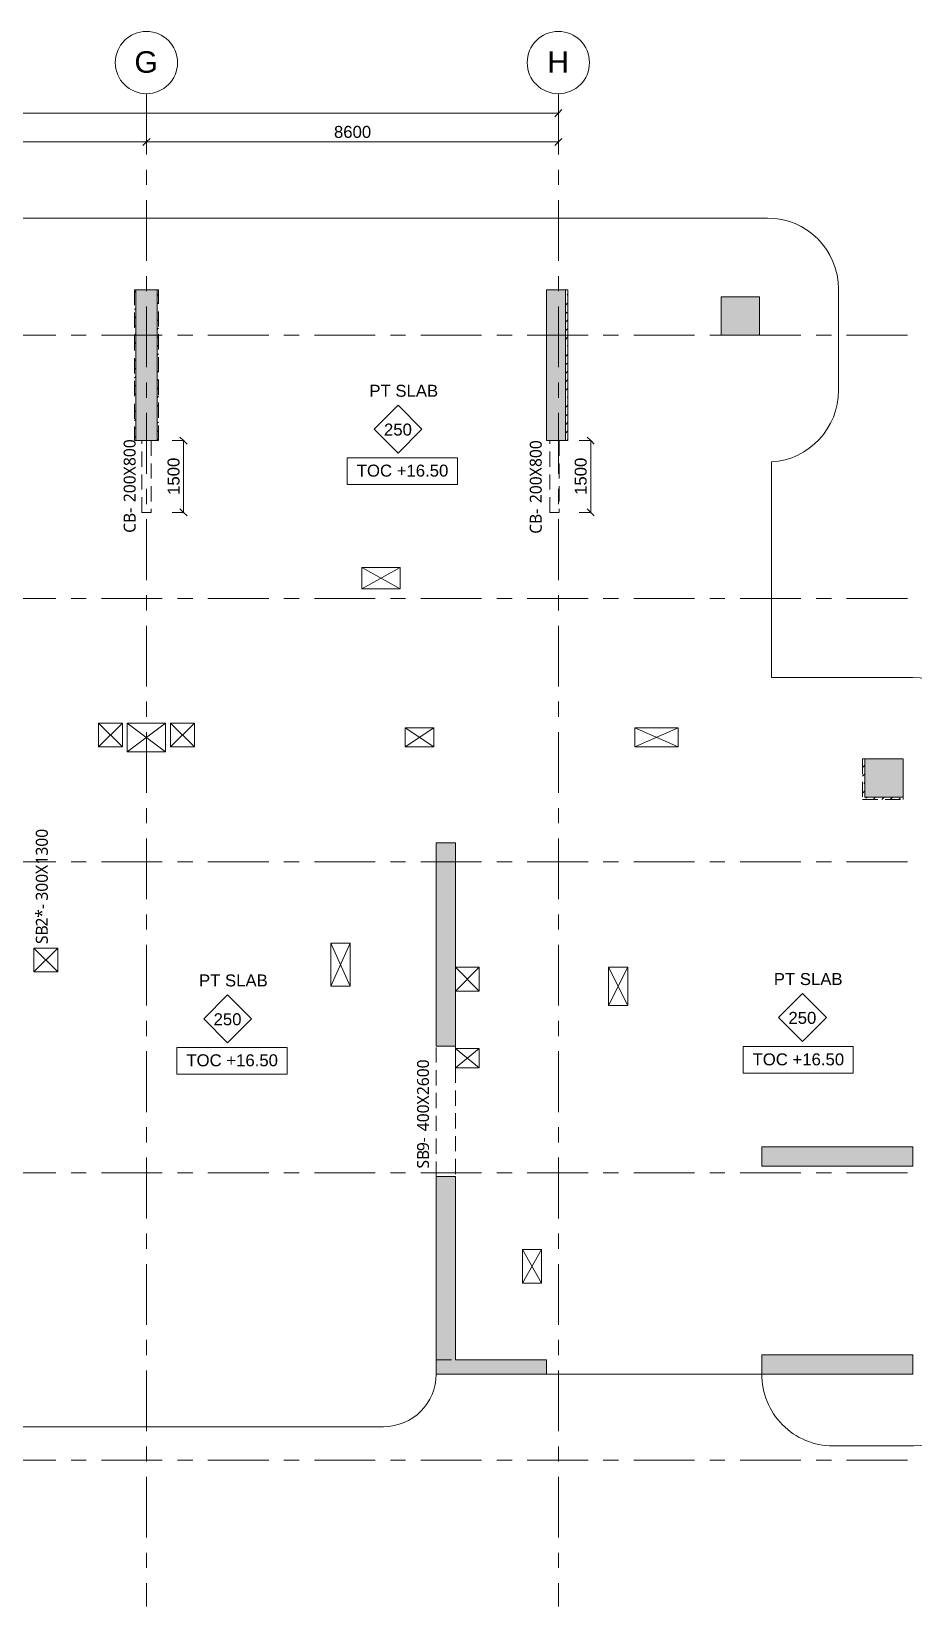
# Model space of a CAD drawing. Header units: millimetres. Extents: x 1499 to 132195, y 3769 to 41190.
# Drawn here: x 68827 to 87242, y 8288 to 41190 of the extents above; entities that cross this region are included whole.
import ezdxf

# ---------------------------------------------------------------- set-up
doc = ezdxf.new("R2010")
doc.units = ezdxf.units.MM
for name, pattern in [('Dashed __25x_', [476.25, 317.5, -158.75]), ('DASHED___25x_', [476.25, 317.5, -158.75]), ('Grid Line', [2222.5, 1270, -317.5, 317.5, -317.5])]:
    doc.linetypes.add(name, pattern=pattern)
for name, color, linetype, lineweight in [('A-ANNO-DIMS', 211, 'Continuous', 5), ('A-ANNO-DIMS-100', 211, 'Continuous', 5), ('A-DETL', 90, 'Continuous', 5), ('A-FLOR', 192, 'Continuous', 18), ('A-FLOR-HDLN', 190, 'Dashed __25x_', 5), ('A-FLOR-IDEN', 11, 'Continuous', 5), ('A-WALL-PATT', 111, 'Continuous', 18), ('G-ANNO-DIMS', 111, 'Continuous', 5), ('I-WALL', 2, 'Continuous', 5), ('S-BEAM-HDLN', 1, 'DASHED___25x_', 13), ('S-BEAM-IDEN', 2, 'Continuous', 5), ('S-COLS', 52, 'Continuous', 5), ('S-GRID', 1, 'Continuous', 5), ('S-GRID-IDEN', 1, 'Continuous', 5)]:
    doc.layers.add(name, color=color, linetype=linetype, lineweight=lineweight)
doc.styles.add('Arial_1', font='arial.ttf', dxfattribs={"height": 250})
doc.styles.add('Arial_2', font='arial.ttf', dxfattribs={"height": 450})
doc.styles.add('Trebuchet MS', font='trebuc.ttf', dxfattribs={"height": 250})
doc.dimstyles.new('Diagonal_-_2_5mm_Round_5mm_-2_5', dxfattribs={"dimscale": 304.8, "dimtxt": 0.836827, "dimasz": 0.492126, "dimexe": 0.032808, "dimexo": 0.0625, "dimgap": 0.032808, "dimtad": 1, "dimdec": 0, "dimlfac": 304.8, "dimrnd": 5, "dimdsep": 46, "dimtxsty": 'Arial_1', "dimblk1": 'OBLIQUE', "dimblk2": 'OBLIQUE', "dimsah": 1, "dimcen": 0.09, "dimazin": 0, "dimtfac": 1, "dimtdec": 4, "dimtix": 1, "dimtmove": 0, "dimatfit": 3, "dimfxl": 0.002583, "dimfxlon": 1, "dimtvp": 1, "dimtolj": 1, "dimtzin": 0, "dimarcsym": 2})
doc.dimstyles.new('Diagonal_-_2_5mm_Round_5mm_-2_5_1', dxfattribs={"dimscale": 304.8, "dimtxt": 0.836827, "dimasz": 0.492126, "dimexe": 0.032808, "dimexo": 0.0625, "dimgap": 0.032808, "dimtad": 1, "dimdec": 0, "dimlfac": 304.8, "dimrnd": 5, "dimdsep": 46, "dimtxsty": 'Arial_1', "dimblk1": 'OBLIQUE', "dimblk2": 'OBLIQUE', "dimsah": 1, "dimcen": 0.09, "dimazin": 0, "dimtfac": 1, "dimtdec": 4, "dimtix": 1, "dimtmove": 2, "dimatfit": 3, "dimfxl": 0.002583, "dimfxlon": 1, "dimtvp": 1, "dimtolj": 1, "dimtzin": 0, "dimarcsym": 2})
pattern_1 = [(45, (5657.24, 0), (-178.2022, 178.2022), []), (45, (5835.44, 0), (-178.2022, 178.2022), [126.008, -63.004])]

# ---------------------------------------------------------------- blocks, each defined once
blk = doc.blocks.new('Grid - M_Grid Head - Circle-4284405-2ND FLOOR  FRAMING PLAN')
at = {"layer": 'S-GRID-IDEN'}
blk.add_circle((0, 0), 6.5, dxfattribs=at)
blk = doc.blocks.new('DIMBLOCK5-2ND FLOOR  FRAMING PLAN')
at = {"layer": 'A-ANNO-DIMS-100'}
for p, q in [((72002, 32644), (71762, 32644)), ((72002, 32644), (72002, 31144)), ((72002, 32644), (72012, 32644)), ((72002, 31144), (71762, 31144)), ((72002, 31144), (72012, 31144))]:
    blk.add_line(p, q, dxfattribs=at)
at = {"layer": 'A-ANNO-DIMS-100', "lineweight": 15}
for p, q in [((72002, 32644), (71927, 32719)), ((72002, 32644), (72077, 32569)), ((72002, 31144), (71927, 31219)), ((72002, 31144), (72077, 31069))]:
    blk.add_line(p, q, dxfattribs=at)
at = {"layer": 'A-ANNO-DIMS-100', "color": 0, "insert": (71667, 31510), "char_height": 250, "width": 922.94, "attachment_point": 1, "rotation": 90, "line_spacing_factor": 0.941778, "style": 'Arial_1'}
blk.add_mtext('1500', dxfattribs=at)
blk = doc.blocks.new('_Oblique')
at = {"color": 0, "linetype": 'ByBlock', "lineweight": -2}
blk.add_line((-0.5, -0.5), (0.5, 0.5), dxfattribs=at)
blk = doc.blocks.new('DIMBLOCK6-2ND FLOOR  FRAMING PLAN')
at = {"layer": 'A-ANNO-DIMS-100'}
for p, q in [((80503, 32644), (80263, 32644)), ((80503, 32644), (80503, 31144)), ((80503, 32644), (80513, 32644)), ((80503, 31144), (80263, 31144)), ((80503, 31144), (80513, 31144))]:
    blk.add_line(p, q, dxfattribs=at)
at = {"layer": 'A-ANNO-DIMS-100', "lineweight": 15}
for p, q in [((80503, 32644), (80428, 32719)), ((80503, 32644), (80578, 32569)), ((80503, 31144), (80428, 31219)), ((80503, 31144), (80578, 31069))]:
    blk.add_line(p, q, dxfattribs=at)
at = {"layer": 'A-ANNO-DIMS-100', "color": 0, "insert": (80168, 31510), "char_height": 250, "width": 922.94, "attachment_point": 1, "rotation": 90, "line_spacing_factor": 0.941778, "style": 'Arial_1'}
blk.add_mtext('1500', dxfattribs=at)
blk = doc.blocks.new('DIMBLOCK7-2ND FLOOR  FRAMING PLAN')
at = {"layer": 'A-ANNO-DIMS-100', "lineweight": 15}
for p, q in [((29427, 39483), (29352, 39408)), ((29427, 39483), (29502, 39558)), ((79827, 39483), (79752, 39408)), ((79827, 39483), (79902, 39558))]:
    blk.add_line(p, q, dxfattribs=at)
at = {"layer": 'A-ANNO-DIMS-100'}
for p, q in [((29427, 39483), (29427, 39723)), ((29427, 39483), (79827, 39483)), ((29427, 39483), (29427, 39473)), ((79827, 39483), (79827, 39723)), ((79827, 39483), (79827, 39473))]:
    blk.add_line(p, q, dxfattribs=at)
at = {"layer": 'A-ANNO-DIMS-100', "color": 0, "insert": (55084, 39818), "char_height": 250, "width": 1153.68, "attachment_point": 1, "line_spacing_factor": 0.941778, "style": 'Arial_1'}
blk.add_mtext('50400', dxfattribs=at)
blk = doc.blocks.new('DIMBLOCK12-2ND FLOOR  FRAMING PLAN')
at = {"layer": 'A-ANNO-DIMS-100', "lineweight": 15}
for p, q in [((62527, 38883), (62452, 38808)), ((62527, 38883), (62602, 38958)), ((71227, 38883), (71152, 38808)), ((71227, 38883), (71302, 38958))]:
    blk.add_line(p, q, dxfattribs=at)
at = {"layer": 'A-ANNO-DIMS-100'}
for p, q in [((62527, 38883), (62527, 39123)), ((62527, 38883), (71227, 38883)), ((62527, 38883), (62527, 38873)), ((71227, 38883), (71227, 39123)), ((71227, 38883), (71227, 38873))]:
    blk.add_line(p, q, dxfattribs=at)
at = {"layer": 'A-ANNO-DIMS-100', "color": 0, "insert": (66492, 39218), "char_height": 250, "width": 922.94, "attachment_point": 1, "line_spacing_factor": 0.941778, "style": 'Arial_1'}
blk.add_mtext('8700', dxfattribs=at)
blk = doc.blocks.new('DIMBLOCK13-2ND FLOOR  FRAMING PLAN')
at = {"layer": 'A-ANNO-DIMS-100', "lineweight": 15}
for p, q in [((71227, 38883), (71152, 38808)), ((71227, 38883), (71302, 38958)), ((79827, 38883), (79752, 38808)), ((79827, 38883), (79902, 38958))]:
    blk.add_line(p, q, dxfattribs=at)
at = {"layer": 'A-ANNO-DIMS-100'}
for p, q in [((71227, 38883), (71227, 39123)), ((71227, 38883), (79827, 38883)), ((71227, 38883), (71227, 38873)), ((79827, 38883), (79827, 39123)), ((79827, 38883), (79827, 38873))]:
    blk.add_line(p, q, dxfattribs=at)
at = {"layer": 'A-ANNO-DIMS-100', "color": 0, "insert": (75142, 39218), "char_height": 250, "width": 922.94, "attachment_point": 1, "line_spacing_factor": 0.941778, "style": 'Arial_1'}
blk.add_mtext('8600', dxfattribs=at)
blk = doc.blocks.new('BAI-AN_TAG_SLAB MARK-TYPE COMMENT - BAI-AN_TAG_SLAB MARK-TYPE COMMENT-7631398-2ND FLOOR  FRAMING PLAN')
at = {"layer": 'A-FLOR-IDEN'}
for p, q in [((-5, 0), (0, 5)), ((5, 0), (0, 5)), ((-5, 0), (0, -5)), ((5, 0), (0, -5))]:
    blk.add_line(p, q, dxfattribs=at)
blk = doc.blocks.new('Spot Elevations - Spot Elevation _Str_ Plan_-2609302-2ND FLOOR  FRAMING PLAN')
at = {"layer": 'G-ANNO-DIMS'}
for p, q in [((-11.5, 5.8), (11.5, 5.8)), ((-11.5, 0.2), (-11.5, 5.8)), ((11.5, 0.2), (11.5, 5.8)), ((-11.5, 0.2), (11.5, 0.2))]:
    blk.add_line(p, q, dxfattribs=at)

msp = doc.modelspace()

# ---------------------------------------------------------------- hatches: boundary and pattern name
at = {"layer": 'A-WALL-PATT', "lineweight": 5}
for points in [[(71452.019, 32644.1668), (71452.019, 35794.1668), (71002.019, 35794.1668), (71002.019, 32644.1668)], [(79976.9958, 32644.1668), (79976.9958, 35794.1668), (79576.9958, 35794.1668), (79576.9958, 32644.1668)], [(77677.019, 19994.3012), (77677.019, 24244.3012), (77277.019, 24244.3012), (77277.019, 19994.3012)], [(84076.9958, 17489.3012), (87226.9958, 17489.3012), (87226.9958, 17889.3012), (84076.9958, 17889.3012)], [(77677.019, 13444.1661), (77677.019, 17269.1661), (77277.019, 17269.1661), (77277.019, 13444.1661)], [(84076.9958, 13144.1661), (87226.9958, 13144.1661), (87226.9958, 13544.1661), (84076.9958, 13544.1661)], [(79576.9958, 13144.1661), (79576.9958, 13444.1661), (77277.019, 13444.1661), (77277.019, 13144.1661), (78297.5987, 13144.1661)]]:
    msp.add_hatch(color=256, dxfattribs=at).paths.add_polyline_path(points)
at = {"layer": 'I-WALL'}
h = msp.add_hatch(dxfattribs=at)
h.set_pattern_fill('FP_4', color=1, style=0, pattern_type=2)
h.set_pattern_definition(pattern_1)
h.paths.add_polyline_path([(71002.019, 32644.1668), (71002.019, 35794.1668), (70977.019, 35794.1668), (70977.019, 32644.1668)])
h.paths.add_polyline_path([(71477.019, 32644.1668), (71477.019, 35794.1668), (71452.019, 35794.1668), (71452.019, 32644.1668)])
h = msp.add_hatch(dxfattribs=at)
h.set_pattern_fill('FP_4', color=1, style=0, pattern_type=2)
h.set_pattern_definition(pattern_1)
h.paths.add_polyline_path([(80026.9958, 32644.1668), (80026.9958, 35794.1668), (79976.9958, 35794.1668), (79976.9958, 32644.1668)])
at = {"layer": 'S-COLS'}
for points in [[(84026.9958, 34844.1759), (84026.9958, 35644.1759), (83226.9958, 35644.1759), (83226.9958, 34844.1759)], [(87026.9958, 25194.1661), (87026.9958, 25994.1661), (86226.9958, 25994.1661), (86226.9958, 25194.1661)]]:
    msp.add_hatch(color=256, dxfattribs=at).paths.add_polyline_path(points)
h = msp.add_hatch(dxfattribs=at)
h.set_pattern_fill('FP_4', color=1, style=0, pattern_type=2)
h.set_pattern_definition(pattern_1)
h.paths.add_polyline_path([(86226.9958, 25144.1661), (87026.9958, 25144.1661), (87026.9958, 25194.1661), (86226.9958, 25194.1661), (86226.9958, 25994.1661), (86176.9958, 25994.1661), (86176.9958, 25144.1661)])

# ---------------------------------------------------------------- linework, layer by layer
at = {"layer": 'A-DETL', "lineweight": 15}
for p, q in [((76526.9958, 29544.1661), (75726.9958, 29994.1661)), ((75726.9958, 29544.1661), (76526.9958, 29994.1661)), ((70726.9958, 26244.1661), (70226.9958, 26744.1661)), ((70226.9958, 26244.1661), (70726.9958, 26744.1661)), ((71626.9958, 26144.1661), (70826.9958, 26744.1661)), ((70826.9958, 26144.1661), (71626.9958, 26744.1661)), ((72226.9958, 26244.1661), (71726.9958, 26744.1661)), ((71726.9958, 26244.1661), (72226.9958, 26744.1661)), ((77226.9958, 26244.1661), (76626.9958, 26644.1661)), ((76626.9958, 26244.1661), (77226.9958, 26644.1661)), ((82326.9958, 26244.1661), (81426.9958, 26644.1661)), ((81426.9958, 26244.1661), (82326.9958, 26644.1661)), ((75476.9958, 21244.1661), (75076.9958, 22144.1661)), ((75076.9958, 21244.1661), (75476.9958, 22144.1661)), ((68877.019, 21544.1661), (69376.9958, 22044.1429)), ((69376.9958, 21544.1661), (68877.019, 22044.1429)), ((77677.019, 21144.1661), (78176.9958, 21644.1429)), ((78176.9958, 21144.1661), (77677.0244, 21644.1375)), ((81276.9958, 20844.1661), (80876.9958, 21644.1661)), ((80876.9958, 20844.1661), (81276.9958, 21644.1661)), ((77677.019, 19544.1661), (78176.9958, 19944.1475)), ((78176.9958, 19544.1661), (77677.019, 19944.1475)), ((79076.9958, 15044.1661), (79476.9958, 15744.1661)), ((79476.9958, 15044.1661), (79076.9958, 15744.1661))]:
    msp.add_line(p, q, dxfattribs=at)
at = {"layer": 'A-FLOR'}
for p, q in [((84191.9958, 37294.1661), (28161.9934, 37294.1661)), ((85676.9958, 33694.1759), (85676.9958, 35809.1661)), ((84276.9958, 27694.1661), (84276.9958, 32197.5129)), ((75726.9958, 29544.1661), (75726.9958, 29994.1661)), ((75726.9958, 29994.1661), (76526.9958, 29994.1661)), ((76526.9958, 29994.1661), (76526.9958, 29544.1661)), ((76526.9958, 29544.1661), (75726.9958, 29544.1661)), ((87226.9958, 27694.1661), (84276.9958, 27694.1661)), ((70226.9958, 26744.1661), (70726.9958, 26744.1661)), ((70226.9958, 26244.1661), (70226.9958, 26744.1661)), ((70726.9958, 26744.1661), (70726.9958, 26244.1661)), ((70826.9958, 26144.1661), (70826.9958, 26744.1661)), ((70826.9958, 26744.1661), (71626.9958, 26744.1661)), ((71626.9958, 26744.1661), (71626.9958, 26144.1661)), ((71726.9958, 26744.1661), (72226.9958, 26744.1661)), ((71726.9958, 26244.1661), (71726.9958, 26744.1661)), ((72226.9958, 26744.1661), (72226.9958, 26244.1661)), ((76626.9958, 26644.1661), (77226.9958, 26644.1661)), ((76626.9958, 26244.1661), (76626.9958, 26644.1661)), ((77226.9958, 26644.1661), (77226.9958, 26244.1661)), ((81426.9958, 26244.1661), (81426.9958, 26644.1661)), ((81426.9958, 26644.1661), (82326.9958, 26644.1661)), ((82326.9958, 26644.1661), (82326.9958, 26244.1661)), ((70726.9958, 26244.1661), (70226.9958, 26244.1661)), ((71626.9958, 26144.1661), (70826.9958, 26144.1661)), ((72226.9958, 26244.1661), (71726.9958, 26244.1661)), ((77226.9958, 26244.1661), (76626.9958, 26244.1661)), ((82326.9958, 26244.1661), (81426.9958, 26244.1661)), ((75076.9958, 21244.1661), (75076.9958, 22144.1661)), ((75076.9958, 22144.1661), (75476.9958, 22144.1661)), ((75476.9958, 22144.1661), (75476.9958, 21244.1661)), ((68877.019, 21544.1661), (68877.019, 22044.1429)), ((68877.019, 22044.1429), (69376.9958, 22044.1429)), ((69376.9958, 22044.1429), (69376.9958, 21544.1661)), ((69376.9958, 21544.1661), (68877.019, 21544.1661)), ((77677.019, 21644.1661), (78176.9958, 21644.1661)), ((78176.9958, 21644.1661), (78176.9958, 21144.1661)), ((80876.9958, 20844.1661), (80876.9958, 21644.1661)), ((80876.9958, 21644.1661), (81276.9958, 21644.1661)), ((81276.9958, 21644.1661), (81276.9958, 20844.1661)), ((75476.9958, 21244.1661), (75076.9958, 21244.1661)), ((78176.9958, 21144.1661), (77677.019, 21144.1661)), ((81276.9958, 20844.1661), (80876.9958, 20844.1661)), ((77677.019, 19544.1661), (77677.019, 19944.1475)), ((77677.019, 19944.1475), (78176.9958, 19944.1475)), ((78176.9958, 19944.1475), (78176.9958, 19544.1661)), ((78176.9958, 19544.1661), (77677.019, 19544.1661)), ((79076.9958, 15744.1661), (79476.9958, 15744.1661)), ((79076.9958, 15044.1661), (79076.9958, 15744.1661)), ((79476.9958, 15744.1661), (79476.9958, 15044.1661)), ((79476.9958, 15044.1661), (79076.9958, 15044.1661)), ((79576.9958, 13144.1661), (84076.9568, 13144.1661)), ((68376.9958, 12044.1661), (76176.9958, 12044.1661)), ((85561.8053, 11644.1661), (87241.9958, 11644.1661))]:
    msp.add_line(p, q, dxfattribs=at)
for centre, radius, start, end in [((84191.9958, 35809.1661), 1485, 0, 90), ((84176.9958, 33694.1759), 1500, 273.82255373, 0), ((87226.9958, 26194.1661), 1500, 0, 90), ((76176.9958, 13144.1661), 1100, 270, 0), ((85561.8053, 13129.0911), 1484.925, 179.41832291, 270), ((87241.9958, 13129.1661), 1485, 270, 0)]:
    msp.add_arc(centre, radius, start, end, dxfattribs=at)
at = {"layer": 'A-FLOR-HDLN'}
for p, q in [((71001.9694, 35794.1668), (70977.019, 35794.1668)), ((70977.019, 35794.1668), (70977.019, 32644.1668)), ((71477.019, 35794.1668), (71452.0686, 35794.1668)), ((71477.019, 32644.1668), (71477.019, 35794.1668)), ((70977.019, 32644.1668), (71001.9694, 32644.1668)), ((71452.0686, 32644.1668), (71477.019, 32644.1668)), ((86226.9462, 25994.1661), (86176.9958, 25994.1661)), ((86176.9958, 25994.1661), (86176.9958, 25144.1661)), ((86176.9958, 25144.1661), (87026.9958, 25144.1661)), ((87026.9958, 25144.1661), (87026.9958, 25194.1165)), ((77677.019, 24244.1661), (77277.019, 24244.1661)), ((77277.019, 13444.1661), (77677.019, 13444.1661))]:
    msp.add_line(p, q, dxfattribs=at)
at = {"layer": 'I-WALL', "lineweight": 18}
for p, q in [((71452.019, 35794.1668), (71002.019, 35794.1668)), ((71002.019, 35794.1668), (71002.019, 32644.1668)), ((71452.019, 32644.1668), (71452.019, 35794.1668)), ((79976.9958, 35794.1668), (79576.9958, 35794.1668)), ((79576.9958, 35794.1668), (79576.9958, 32644.1668)), ((79976.9958, 32644.1668), (79976.9958, 35794.1668)), ((71002.019, 32644.1668), (71452.019, 32644.1668)), ((79576.9958, 32644.1668), (79976.9958, 32644.1668)), ((77677.019, 24244.3012), (77277.019, 24244.3012)), ((77277.019, 24244.3012), (77277.019, 19994.3012)), ((77677.019, 19994.3012), (77677.019, 24244.3012)), ((77277.019, 19994.3012), (77677.019, 19994.3012)), ((87226.9958, 17889.3012), (84076.9958, 17889.3012)), ((84076.9958, 17889.3012), (84076.9958, 17489.3012)), ((87226.9958, 17489.3012), (87226.9958, 17889.3012)), ((84076.9958, 17489.3012), (87226.9958, 17489.3012)), ((77677.019, 17269.1661), (77277.019, 17269.1661)), ((77277.019, 17269.1661), (77277.019, 13144.1661)), ((77677.019, 13444.1661), (77677.019, 17269.1661)), ((87226.9958, 13544.1661), (84076.9958, 13544.1661)), ((84076.9958, 13544.1661), (84076.9958, 13144.1661)), ((87226.9958, 13144.1661), (87226.9958, 13544.1661)), ((79576.9958, 13444.1661), (77677.019, 13444.1661)), ((79576.9958, 13144.1661), (79576.9958, 13444.1661)), ((77277.019, 13144.1661), (79576.9958, 13144.1661)), ((84076.9958, 13144.1661), (87226.9958, 13144.1661))]:
    msp.add_line(p, q, dxfattribs=at)
at = {"layer": 'I-WALL'}
for p, q in [((79976.9958, 35794.1668), (80026.9958, 35794.1668)), ((80026.9958, 35794.1668), (80026.9958, 32644.1668)), ((79976.9958, 32644.1668), (80026.9958, 32644.1668))]:
    msp.add_line(p, q, dxfattribs=at)
at = {"layer": 'S-BEAM-HDLN'}
for p, q in [((71127.019, 31144.3012), (71127.019, 32644.1661)), ((71327.019, 32644.1661), (71327.019, 31144.3012)), ((79646.9958, 31144.3012), (79646.9958, 32644.1661)), ((79846.9958, 32644.1661), (79846.9958, 31144.3012)), ((71327.019, 31144.3012), (71127.019, 31144.3012)), ((79846.9958, 31144.3012), (79646.9958, 31144.3012)), ((77277.019, 17269.1661), (77277.019, 19994.3012)), ((77677.019, 19994.3012), (77677.019, 19944.1475)), ((77677.019, 19544.1661), (77677.019, 17269.1661))]:
    msp.add_line(p, q, dxfattribs=at)
at = {"layer": 'S-COLS', "lineweight": 18}
for p, q in [((84026.9958, 35644.1759), (83226.9958, 35644.1759)), ((83226.9958, 35644.1759), (83226.9958, 34844.1759)), ((84026.9958, 34844.1759), (84026.9958, 35644.1759)), ((83226.9958, 34844.1759), (84026.9958, 34844.1759)), ((87026.9958, 25994.1661), (86226.9958, 25994.1661)), ((86226.9958, 25994.1661), (86226.9958, 25194.1661)), ((87026.9958, 25194.1661), (87026.9958, 25994.1661)), ((86226.9958, 25194.1661), (87026.9958, 25194.1661))]:
    msp.add_line(p, q, dxfattribs=at)
at = {"layer": 'S-GRID', "linetype": 'Grid Line'}
for p, q in [((71226.9958, 39890.3135), (71226.9958, 8288.018)), ((79826.9958, 39890.3135), (79826.9958, 8288.018)), ((23615.4542, 34844.1661), (90644.8788, 34844.1661)), ((23615.4542, 29344.1661), (90644.8788, 29344.1661)), ((23615.4542, 23844.1661), (90644.8788, 23844.1661)), ((23615.4542, 17344.1661), (90644.8788, 17344.1661)), ((23615.4542, 11344.1661), (90644.8788, 11344.1661))]:
    msp.add_line(p, q, dxfattribs=at)

# ---------------------------------------------------------------- block references
at = {"layer": 'A-FLOR-IDEN', "xscale": 99.99999999999993, "yscale": 99.99999999999993, "zscale": 99.99999999999993}
for p in [(76479.3406, 32883.5252), (72921.9721, 20565.0938), (84923.7734, 20593.9692)]:
    msp.add_blockref('BAI-AN_TAG_SLAB MARK-TYPE COMMENT - BAI-AN_TAG_SLAB MARK-TYPE COMMENT-7631398-2ND FLOOR  FRAMING PLAN', p, dxfattribs=at)
at = {"layer": 'G-ANNO-DIMS', "xscale": 99.99999999999993, "yscale": 99.99999999999993, "zscale": 99.99999999999993}
for p in [(76569.2147, 31705.6057), (73011.8462, 19387.1744), (84833.3323, 19406.6173)]:
    msp.add_blockref('Spot Elevations - Spot Elevation _Str_ Plan_-2609302-2ND FLOOR  FRAMING PLAN', p, dxfattribs=at)
at = {"layer": 'S-GRID-IDEN', "xscale": 99.99999999999993, "yscale": 99.99999999999993, "zscale": 99.99999999999993, "rotation": 180}
for p in [(71226.9958, 40540.3135), (79826.9958, 40540.3135)]:
    msp.add_blockref('Grid - M_Grid Head - Circle-4284405-2ND FLOOR  FRAMING PLAN', p, dxfattribs=at)

# ---------------------------------------------------------------- texts
at = {"layer": 'A-FLOR-IDEN', "char_height": 250, "attachment_point": 1, "style": 'Arial_1'}
for s, insert, width in [('PT SLAB', (75881.177, 33810.2125), 1739.661875), ('250', (76186.177, 32999.3097), 697.468125), ('PT SLAB', (72323.8085, 21491.7811), 1739.661875), ('PT SLAB', (84325.6098, 21520.6566), 1739.661875), ('250', (72628.8085, 20680.8783), 697.468125), ('250', (84630.6098, 20709.7537), 697.468125)]:
    msp.add_mtext(s, dxfattribs=dict(at, insert=insert, width=width))
at = {"layer": 'G-ANNO-DIMS', "char_height": 250, "width": 2283.321841, "attachment_point": 1, "line_spacing_factor": 0.941778, "style": 'Arial_1'}
for insert in [(75617.8306, 32141.9354), (72060.4621, 19823.504), (83881.9482, 19842.947)]:
    msp.add_mtext('TOC +16.50', dxfattribs=dict(at, insert=insert))
at = {"layer": 'S-BEAM-IDEN', "char_height": 250, "attachment_point": 1, "rotation": 90, "style": 'Trebuchet MS'}
for s, insert, width in [('800', (70750.6782, 32112.7391), 673.4175), ('800', (79229.8223, 32092.7391), 673.4175), ('X', (70750.6782, 31914.3016), 240.50625), ('X', (79229.8223, 31894.3016), 240.50625), ('200', (70750.6782, 31358.6766), 673.4175), ('200', (79229.8223, 31338.6766), 673.4175), ('CB- ', (70750.6782, 30717.062), 777.636875), ('CB- ', (79229.8223, 30697.062), 777.636875), ('1300', (68917.0286, 23788.3915), 897.89), ('X', (68917.0286, 23589.954), 240.50625), ('300', (68917.0286, 23034.329), 673.4175), ('*- ', (68917.0286, 22677.1415), 432.91125), ('2', (68917.0286, 22491.9331), 224.4725), ('SB', (68917.0286, 22128.1311), 440.928125), ('2600', (76876.2216, 18971.5336), 897.89), ('400', (76876.2216, 18217.4711), 673.4175), ('X', (76876.2216, 18773.0961), 240.50625), ('9', (76876.2216, 17800.7523), 224.4725), ('SB', (76876.2216, 17436.9502), 440.928125), ('- ', (76876.2216, 17985.9607), 280.590625)]:
    msp.add_mtext(s, dxfattribs=dict(at, insert=insert, width=width))

# ---------------------------------------------------------------- dimensions: what is measured, and where the dimension line sits
at = {"layer": 'A-ANNO-DIMS'}
dim = msp.add_linear_dim(base=(79826.9958, 39482.9569), p1=(29426.9958, 39722.9569), p2=(79826.9958, 39722.9569), dimstyle='Diagonal_-_2_5mm_Round_5mm_-2_5_1', override={"dimpost": '<>', "dimfxl": 50400}, dxfattribs=at)
dim.commit()
dim.dimension.update_dxf_attribs({"geometry": 'DIMBLOCK7-2ND FLOOR  FRAMING PLAN', "text_midpoint": (55660.8977, 39650.8476), "dimtype": 160})
for base, p1, p2, override, picture, middle in [((71226.9958, 38882.9569), (62526.9958, 39122.9569), (71226.9958, 39122.9569), {"dimpost": '<>', "dimfxl": 8700}, 'DIMBLOCK12-2ND FLOOR  FRAMING PLAN', (66876.9958, 39020.6001)), ((79826.9958, 38882.9569), (71226.9958, 39122.9569), (79826.9958, 39122.9569), {"dimpost": '<>', "dimfxl": 8600}, 'DIMBLOCK13-2ND FLOOR  FRAMING PLAN', (75526.9958, 39020.6001))]:
    dim = msp.add_linear_dim(base=base, p1=p1, p2=p2, dimstyle='Diagonal_-_2_5mm_Round_5mm_-2_5', override=override, dxfattribs=at)
    dim.commit()
    dim.dimension.update_dxf_attribs({"geometry": picture, "text_midpoint": middle})
for base, p1, p2, picture, middle in [((72002.0262, 31144.3012), (71762.0262, 32644.1668), (71762.0262, 31144.3012), 'DIMBLOCK5-2ND FLOOR  FRAMING PLAN', (71864.3829, 31894.234)), ((80502.9422, 31144.3012), (80262.9422, 32644.1668), (80262.9422, 31144.3012), 'DIMBLOCK6-2ND FLOOR  FRAMING PLAN', (80365.299, 31894.234))]:
    dim = msp.add_linear_dim(base=base, p1=p1, p2=p2, angle=90, dimstyle='Diagonal_-_2_5mm_Round_5mm_-2_5', override={"dimpost": '<>', "dimfxl": 1499.865603}, dxfattribs=at)
    dim.commit()
    dim.dimension.update_dxf_attribs({"geometry": picture, "text_midpoint": middle})

# ---------------------------------------------------------------- next in the draw order: texts
at = {"layer": 'S-GRID-IDEN', "char_height": 450, "attachment_point": 1, "style": 'Arial_2', "bg_fill": 3, "box_fill_scale": 1.25, "bg_fill_color": 256, "bg_fill_true_color": 13158600, "bg_fill_transparency": 0}
for s, insert, width in [('G', (70975.6179, 40778.0388), 601.265625), ('H', (79595.6179, 40778.0388), 553.164375)]:
    msp.add_mtext(s, dxfattribs=dict(at, insert=insert, width=width))

doc.saveas('drawing.dxf')
